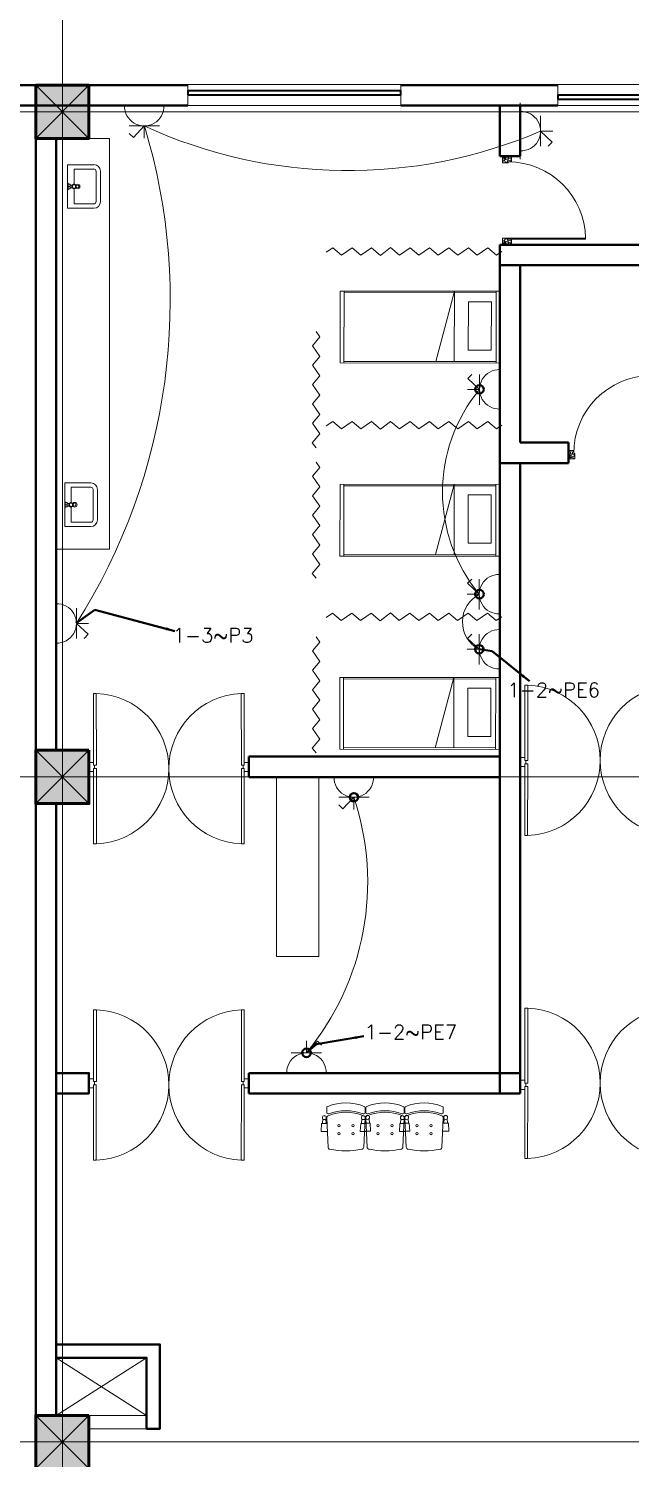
# Model space of a CAD drawing. Header units: millimetres. Extents: x 2402294 to 3337895, y 3394997 to 3969149.
# Drawn here: x 2529930 to 2536710, y 3828461 to 3844585 of the extents above; entities that cross this region are included whole.
import ezdxf

# ---------------------------------------------------------------- set-up
doc = ezdxf.new("R2010")
doc.units = ezdxf.units.MM
doc.header["$MEASUREMENT"] = 0
doc.linetypes.add('CENTER', pattern=[2, 1.25, -0.25, 0.25, -0.25])
doc.linetypes.add('DASHED', pattern=[0.75, 0.5, -0.25])
for name, color, linetype, lineweight in [('0newfurnture', 30, 'Continuous', 15), ('centreline', 52, 'CENTER', 5), ('Column-0.5', 14, 'Continuous', 50), ('door', 41, 'Continuous', 5), ('Door Opening-0.09', 253, 'Continuous', 9), ('Furniture Hospital-0.09', 44, 'Continuous', 9), ('Hatch', 9, 'Continuous', 9), ('hidden lines', 205, 'DASHED', 5), ('Power Sockets City supply', 141, 'Continuous', 13), ('Sill Level', 140, 'Continuous', 20), ('WALL 0.2', 7, 'Continuous', 20), ('wall 0.4', 7, 'Continuous', 40), ('WINDOW', 152, 'Continuous', 30), ('Windows Plan', 152, 'Continuous', 35)]:
    doc.layers.add(name, color=color, linetype=linetype, lineweight=lineweight)
doc.layers.add('Wires', color=1, linetype='Continuous')
doc.styles.add('romans', font='romans.shx')
doc.styles.get("Standard").update_dxf_attribs({"font": 'arial.ttf'})
doc.linetypes.add('ZIGZAG', pattern='A,0.0001,-0.2,[131,ltypeshp.shx,S=0.2,R=0,X=-0.2,Y=0],-0.4,[131,ltypeshp.shx,S=0.2,R=180,X=0.2,Y=0],-0.2', length=0.8001)
doc.dimstyles.get("Standard").update_dxf_attribs({"dimtxt": 500, "dimasz": 100, "dimexe": 100, "dimexo": 200, "dimgap": 0.09, "dimtad": 0, "dimtoh": 1, "dimdec": 0, "dimzin": 0, "dimdsep": 46, "dimtxsty": 'Standard', "dimblk": 'DOT', "dimcen": 0, "dimclrd": 256, "dimclre": 256, "dimclrt": 256, "dimadec": 0, "dimazin": 0, "dimtfac": 1, "dimtdec": 0, "dimtofl": 0, "dimtmove": 0, "dimatfit": 3, "dimfxl": 1, "dimtolj": 1, "dimtzin": 0, "dimlwd": -1, "dimlwe": -1, "dimarcsym": 1})

# ---------------------------------------------------------------- blocks, each defined once
blk = doc.blocks.new('2ft column')
at = {"layer": 'Hatch', "ltscale": 5}
h = blk.add_hatch(color=256, dxfattribs=at)
h.dxf.hatch_style = 1
h.paths.add_polyline_path([(2207385, 4176559), (2207985, 4176559), (2207985, 4175959), (2207385, 4175959)])
at = {"layer": 'Column-0.5', "ltscale": 5}
blk.add_lwpolyline([(2207385, 4176559), (2207985, 4176559), (2207985, 4175959), (2207385, 4175959)], close=True, dxfattribs=at)
at = {"layer": 'Defpoints', "ltscale": 5}
for points in [[(2207985, 4176559), (2207385, 4175959)], [(2207985, 4175959), (2207385, 4176559)]]:
    blk.add_lwpolyline(points, dxfattribs=at)
blk = doc.blocks.new('main grid')
at = {"layer": 'centreline', "ltscale": 5}
for p, q in [((2542161, 4018930), (2542161, 3976624)), ((2559988, 4011172), (2515645, 4011172)), ((2559988, 4003672), (2515645, 4003672)), ((2559388, 3996172), (2515045, 3996172)), ((2559988, 3996172), (2515645, 3996172))]:
    blk.add_line(p, q, dxfattribs=at)
at = {"layer": 'Hatch', "xscale": -1}
for p in [(4749846, -165087), (4749846, -172587), (4749846, -180087)]:
    blk.add_blockref('2ft column', p, dxfattribs=at)
blk = doc.blocks.new('MAIN DOOR')
at = {"layer": 'door', "ltscale": 1000}
for points in [[(2313.47, 188.53), (2347.4, 188.53), (2347.4, 187.28), (2313.47, 187.28)], [(2381.32, 188.53), (2348.88, 188.53), (2348.88, 187.28), (2381.32, 187.28)]]:
    blk.add_lwpolyline(points, close=True, dxfattribs=at)
for points in [[(2346.08, 190.6), (2346.08, 188.53)], [(2348.88, 188.12), (2347.4, 188.12), (2347.4, 188.53), (2346.08, 188.53), (2346.08, 190.6), (2350.2, 190.6)], [(2347.4, 188.12), (2348.88, 188.12), (2348.88, 188.53), (2350.2, 188.53), (2350.2, 190.6), (2346.08, 190.6)], [(2350.2, 190.6), (2350.2, 188.53)], [(2313.41, 120.66), (2347.33, 120.66), (2347.33, 121.91), (2313.41, 121.91), (2313.41, 120.66)], [(2348.82, 121.07), (2347.33, 121.07), (2347.33, 120.66), (2346.01, 120.66), (2346.01, 118.6), (2350.14, 118.6)], [(2347.33, 121.07), (2348.82, 121.07), (2348.82, 120.66), (2350.14, 120.66), (2350.14, 118.6), (2346.01, 118.6)], [(2346.01, 118.6), (2346.01, 120.66)], [(2381.26, 120.66), (2348.82, 120.66), (2348.82, 121.91), (2381.26, 121.91), (2381.26, 120.66)], [(2350.14, 118.6), (2350.14, 120.66)]]:
    blk.add_lwpolyline(points, dxfattribs=at)
at = {"layer": 'Door Opening-0.09', "ltscale": 1000}
for centre, radius, start, end in [((2347.4, 188.53), 33.94, 182.11678, 357.88255), ((2347.33, 120.66), 33.95, 2.11669, 177.88264)]:
    blk.add_arc(centre, radius, start, end, dxfattribs=at)
at = {"layer": 'WINDOW', "ltscale": 5}
blk.add_line((2350.14, 190.6), (2350.14, 190.6), dxfattribs=at)
blk = doc.blocks.new('BED')
at = {"layer": 'Furniture Hospital-0.09'}
for p, q in [((-2.12, 0.475), (-2.12, -0.475)), ((-2.12, -0.475), (-2.12, 0.475)), ((-0.008, 0.475), (-2.12, 0.475)), ((-2.07, 0.475), (-2.07, -0.475)), ((-0.058, 0.455), (-2.07, 0.455)), ((-0.855, -0.455), (-0.61, 0.475)), ((-0.61, 0.475), (-0.61, -0.455)), ((-0.058, -0.475), (-0.058, 0.475)), ((-0.008, -0.475), (-0.008, 0.475)), ((-0.425, 0.336), (-0.426, -0.303)), ((-0.425, 0.336), (-0.121, 0.336)), ((-0.121, -0.303), (-0.121, 0.336)), ((-0.426, -0.303), (-0.121, -0.303)), ((-2.12, -0.475), (-0.008, -0.475)), ((-2.07, -0.455), (-0.058, -0.455))]:
    blk.add_line(p, q, dxfattribs=at)
blk = doc.blocks.new('d1')
at = {"layer": 'door'}
for p, q in [((2442.75, 10745.72), (2408.32, 10745.72)), ((2442.75, 10746.15), (2408.33, 10746.15)), ((2408.33, 10746.15), (2408.33, 10745.72))]:
    blk.add_line(p, q, dxfattribs=at)
at = {"layer": 'door', "ltscale": 80}
for points in [[(2445, 10779.7), (2445, 10781.99), (2444.56, 10781.99), (2444.56, 10782.43), (2441.8, 10782.43), (2441.8, 10781.99), (2441.36, 10781.99), (2441.36, 10780.14), (2442.75, 10780.14), (2442.75, 10779.7)], [(2445, 10746.15), (2445, 10743.87), (2444.56, 10743.87), (2444.56, 10743.43), (2441.8, 10743.43), (2441.8, 10743.87), (2441.36, 10743.87), (2441.36, 10745.72), (2442.75, 10745.72), (2442.75, 10746.15)]]:
    blk.add_lwpolyline(points, close=True, dxfattribs=at)
at = {"layer": 'Door Opening-0.09', "ltscale": 80}
blk.add_arc((2442.75, 10745.72), 34.42, 90, 179.27403, dxfattribs=at)
at = {"layer": 'hidden lines'}
for centre, radius, start, end in [((2441.64, 10791.37), 9.82, 268.39858, 287.31577), ((2441.38, 10784.76), 4.22, 269.78991, 318.96751), ((2444.33, 10781.34), 2.81, 166.46517, 205.18019), ((2445.01, 10781.68), 2.48, 162.46714, 233.24176), ((2441.57, 10782.05), 3, 308.46813, 358.9527), ((2445.46, 10782.07), 1.81, 168.64751, 255.23191), ((2441.64, 10734.49), 9.82, 72.68423, 91.60142), ((2441.38, 10741.1), 4.22, 41.03249, 90.21009), ((2444.33, 10744.52), 2.81, 154.81981, 193.53483), ((2445.01, 10744.18), 2.48, 126.75824, 197.53286), ((2441.57, 10743.81), 3, 1.0473, 51.53187), ((2445.46, 10743.79), 1.81, 104.76809, 191.35249)]:
    blk.add_arc(centre, radius, start, end, dxfattribs=at)
blk = doc.blocks.new("door 3'3")
at = {"layer": 'door'}
for p, q in [((82769.36, -31237.4), (82769.36, -31203.37)), ((82769.84, -31203.37), (82769.36, -31203.37)), ((82769.84, -31237.4), (82769.84, -31203.37))]:
    blk.add_line(p, q, dxfattribs=at)
at = {"layer": 'door', "ltscale": 80}
for points in [[(82769.84, -31239.84), (82767.36, -31239.84), (82767.36, -31239.37), (82766.88, -31239.37), (82766.88, -31236.38), (82767.36, -31236.38), (82767.36, -31235.91), (82769.36, -31235.91), (82769.36, -31237.4), (82769.84, -31237.4)], [(82802.93, -31239.84), (82805.41, -31239.84), (82805.41, -31239.37), (82805.88, -31239.37), (82805.88, -31236.38), (82805.41, -31236.38), (82805.41, -31235.91), (82803.4, -31235.91), (82803.4, -31237.4), (82802.93, -31237.4)]]:
    blk.add_lwpolyline(points, close=True, dxfattribs=at)
blk.add_arc((82769.36, -31237.4), 34.04, 0, 89.20471, dxfattribs=at)
at = {"layer": 'Hatch'}
for centre, radius, start, end in [((82767.7, -31239.85), 2.68, 36.75824, 107.53286), ((82767.27, -31240.34), 1.96, 14.76809, 101.35249), ((82768.07, -31239.12), 3.04, 64.81981, 103.53483), ((82757.2, -31236.2), 10.64, 342.68423, 1.60142), ((82764.36, -31235.92), 4.57, 311.03249, 0.21009), ((82767.3, -31236.13), 3.25, 271.0473, 321.53187), ((82805.07, -31239.85), 2.68, 72.46714, 143.24176), ((82805.47, -31236.13), 3.25, 218.46813, 268.9527), ((82804.7, -31239.12), 3.04, 76.46517, 115.18019), ((82805.49, -31240.34), 1.96, 78.64751, 165.23191), ((82808.41, -31235.92), 4.57, 179.78991, 228.96751), ((82815.57, -31236.2), 10.64, 178.39858, 197.31577)]:
    blk.add_arc(centre, radius, start, end, dxfattribs=at)
blk = doc.blocks.new('TAP')
at = {"layer": 'Furniture Hospital-0.09', "linetype": 'Continuous'}
for p, q in [((0, 38), (0, -38)), ((5, 38), (0, 38)), ((5, 38), (5, -38)), ((30, 25), (5, 25)), ((30, 0), (5, 0)), ((30, 25), (30, -25)), ((56, 16), (30, 16)), ((51, 7), (48, 8)), ((59, 19), (57, 22)), ((73, 24), (73, 27)), ((88, 20), (89, 22)), ((97, 15), (125, 12)), ((97, 8), (100, 9)), ((5, -38), (0, -38)), ((30, -25), (5, -25)), ((56, -16), (30, -16)), ((51, -8), (48, -9)), ((60, -20), (58, -22)), ((74, -24), (74, -27)), ((88, -19), (90, -22)), ((97, -7), (100, -8)), ((97, -15), (125, -12))]:
    blk.add_line(p, q, dxfattribs=at)
for radius in [21.2, 19.7]:
    blk.add_circle((74, 0), radius, dxfattribs=at)
for centre, radius, start, end in [((74, 0), 27.2, 163.0512, 199.0512), ((74, 0), 24.2, 127.0512, 163.0512), ((74, 0), 27.2, 91.0512, 127.0512), ((74, 0), 24.2, 55.0512, 91.0512), ((74, 0), 27.2, 19.0512, 55.0512), ((74, 0), 24.2, 343.0512, 19.0512), ((95, 0), 32.6, 337.45, 22.55), ((74, 0), 24.2, 199.0512, 235.0512), ((74, 0), 27.2, 235.0512, 271.0512), ((74, 0), 24.2, 271.0512, 307.0512), ((74, 0), 27.2, 307.0512, 343.0512)]:
    blk.add_arc(centre, radius, start, end, dxfattribs=at)
blk = doc.blocks.new('bazin')
at = {"layer": '0newfurnture', "ltscale": 5}
for p, q in [((2434577, 4011590), (2435069, 4011590)), ((2434577, 4011295), (2434577, 4011590)), ((2434626, 4011295), (2434626, 4011516)), ((2434626, 4011516), (2434799, 4011516)), ((2434847, 4011516), (2435020, 4011516)), ((2435020, 4011516), (2435020, 4011295)), ((2435069, 4011590), (2435069, 4011295)), ((2434996, 4011270), (2434651, 4011270)), ((2434996, 4011221), (2434651, 4011221))]:
    blk.add_line(p, q, dxfattribs=at)
blk.add_circle((2434823, 4011477), 25.6, dxfattribs=at)
for centre, radius, start, end in [((2434651, 4011295), 73.8, 180, 270), ((2434651, 4011295), 24.6, 180, 270), ((2434996, 4011295), 73.8, 270, 0), ((2434996, 4011295), 24.6, 270, 0)]:
    blk.add_arc(centre, radius, start, end, dxfattribs=at)
at = {"layer": '0newfurnture', "ltscale": 5, "xscale": 0.9842520018725999, "yscale": 0.9842520018725999, "zscale": 0.9842520018725999, "rotation": 270}
blk.add_blockref('TAP', (2434823, 4011590), dxfattribs=at)
blk = doc.blocks.new('BANCAS')
at = {"layer": 'Furniture Hospital-0.09'}
for p, q in [((-0.236, -0.247), (-0.314, -0.247)), ((-0.309, -0.347), (-0.314, -0.247)), ((-0.241, -0.347), (-0.309, -0.347)), ((-0.294, -0.405), (-0.3, -0.347)), ((-0.256, -0.405), (-0.25, -0.347)), ((0.314, -0.25), (0.236, -0.25)), ((0.309, -0.35), (0.241, -0.35)), ((0.256, -0.409), (0.25, -0.35)), ((0.294, -0.409), (0.3, -0.35)), ((0.309, -0.35), (0.314, -0.25))]:
    blk.add_line(p, q, dxfattribs=at)
blk.add_lwpolyline([(0.227, -0.048, 0.346546), (0.203, -0.019, 0.095695), (-0.203, -0.019, 0.346546), (-0.227, -0.048), (-0.244, -0.417, 0.318973), (-0.225, -0.447, 0.193005), (0.225, -0.447, 0.318973), (0.244, -0.417)], format="xyb", close=True, dxfattribs=at)
blk.add_lwpolyline([(-0.245, -0.522), (-0.245, -0.489, -0.522832), (-0.218, -0.471, 0.18), (0.218, -0.471, -0.522832), (0.245, -0.489), (0.245, -0.547, -0.306573), (0.232, -0.565, -0.192782), (-0.232, -0.565, -0.306573), (-0.245, -0.547), (-0.245, -0.504)], format="xyb", dxfattribs=at)
for centre, radius in [((-0.09, -0.22), 0.015), ((-0.09, -0.32), 0.015), ((0.09, -0.22), 0.015), ((0.09, -0.32), 0.015), ((-0.275, -0.422), 0.025), ((0.275, -0.425), 0.025)]:
    blk.add_circle(centre, radius, dxfattribs=at)
blk = doc.blocks.new('A$C72AE6952')
at = {"ltscale": 20, "xscale": 800, "yscale": 800, "zscale": 800, "row_count": 1, "column_count": 3, "row_spacing": 0, "column_spacing": 440.0000000000001}
blk.add_blockref('BANCAS', (-440, 0), dxfattribs=at)
blk = doc.blocks.new('w1')
at = {"layer": 'Sill Level'}
blk.add_lwpolyline([(2460641, 3827503), (2460641, 3825103), (2460401, 3825103), (2460401, 3827503)], close=True, dxfattribs=at)
at = {"layer": 'Windows Plan'}
blk.add_lwpolyline([(2460521, 3825103), (2460521, 3827503), (2460473, 3827503), (2460473, 3825103)], close=True, dxfattribs=at)
blk = doc.blocks.new('v1')
at = {"layer": 'Sill Level'}
blk.add_lwpolyline([(2446591, 3818940), (2447591, 3818940), (2447591, 3818700), (2446591, 3818700)], close=True, dxfattribs=at)
at = {"layer": 'Windows Plan'}
blk.add_lwpolyline([(2447591, 3818820), (2446591, 3818820), (2446591, 3818772), (2447591, 3818772)], close=True, dxfattribs=at)
blk = doc.blocks.new('15A N soc')
at = {"layer": 'Power Sockets City supply', "color": 244, "lineweight": 13, "true_color": 0x991b1e}
for p, q in [((52222.6282, 99516.2064), (52222.4926, 99516.2064)), ((52222.5612, 99516.2064), (52222.5611, 99516.2603)), ((52222.5612, 99516.2064), (52222.6099, 99516.2585)), ((52222.6099, 99516.2585), (52222.6282, 99516.2401)), ((52222.4338, 99516.1156), (52222.6863, 99516.1156))]:
    blk.add_line(p, q, dxfattribs=at)
blk.add_arc((52222.5612, 99516.1182), 0.0881, 358.32, 181.68, dxfattribs=at)
blk = doc.blocks.new('_Dot')
at = {"color": 0, "linetype": 'ByBlock', "lineweight": -2}
blk.add_line((-0.5, 0), (-1, 0), dxfattribs=at)
at = {"color": 0, "linetype": 'ByBlock', "lineweight": -3, "const_width": 0.5}
blk.add_lwpolyline([(-0.25, 0, 1), (0.25, 0, 1)], format="xyb", close=True, dxfattribs=at)

msp = doc.modelspace()

# ---------------------------------------------------------------- linework, layer by layer
at = {"layer": '0newfurnture', "ltscale": 5}
msp.add_lwpolyline([(2530239.8, 3838716.2), (2530239.8, 3843346.2), (2530839.8, 3843346.2), (2530839.8, 3838716.2)], close=True, dxfattribs=at)
at = {"layer": 'Furniture Hospital-0.09'}
msp.add_lwpolyline([(2532722.2, 3836145.1), (2533199.5, 3836145.1), (2533199.5, 3834122), (2532722.2, 3834122)], close=True, dxfattribs=at)
at = {"layer": 'Hatch', "ltscale": 5}
for points in [[(2531259.8, 3829596.2), (2530239.8, 3828946.2)], [(2530239.8, 3829596.2), (2531259.8, 3828946.2)]]:
    msp.add_lwpolyline(points, dxfattribs=at)
at = {"layer": 'WALL 0.2', "ltscale": 5}
for points in [[(2530609.8, 3828946.2), (2531259.8, 3828946.2)], [(2530609.8, 3828796.2), (2531259.8, 3828796.2)]]:
    msp.add_lwpolyline(points, dxfattribs=at)
at = {"layer": 'wall 0.4', "ltscale": 5}
for p, q in [((2528959.5, 3843946.2), (2531724.9, 3843946.2)), ((2530609.8, 3843946.2), (2531724.9, 3843946.2)), ((2534124.9, 3843946.2), (2535891.9, 3843946.2)), ((2534124.9, 3843946.2), (2535469.8, 3843946.2)), ((2528959.5, 3843716.2), (2531724.9, 3843716.2)), ((2534124.9, 3843716.2), (2535891.9, 3843716.2)), ((2535240.3, 3843146.1), (2535239.8, 3843716.2)), ((2535469.8, 3843716.2), (2535469.8, 3843146.1)), ((2530009.8, 3843346.2), (2530009.8, 3836446.2)), ((2530239.8, 3843346.2), (2530239.8, 3836446.2)), ((2530239.8, 3843346.2), (2530239.8, 3837716.2)), ((2535469.8, 3842146.2), (2535239.8, 3842146.2)), ((2535239.8, 3841916.2), (2535239.8, 3842146.2)), ((2535239.8, 3839686.2), (2535239.8, 3841916.2)), ((2535239.8, 3841916.2), (2535469.8, 3841916.2)), ((2540033.9, 3841916.2), (2535239.8, 3841916.2)), ((2535469.8, 3841916.2), (2535469.8, 3839916.2)), ((2535469.8, 3839916.2), (2536012.6, 3839916.2)), ((2535239.8, 3839516.2), (2535239.8, 3839686.2)), ((2535239.8, 3839686.2), (2535469.8, 3839686.2)), ((2536012.6, 3839686.2), (2535239.8, 3839686.2)), ((2535469.8, 3839686.2), (2535469.8, 3832576.2)), ((2535239.8, 3832576.2), (2535239.8, 3839516.2)), ((2530239.8, 3837486.2), (2530239.8, 3836446.2)), ((2535239.8, 3836375.1), (2532409.9, 3836375.1)), ((2532409.9, 3836145.1), (2532409.9, 3836375.1)), ((2532409.9, 3836145.1), (2535239.8, 3836145.1)), ((2530009.8, 3828946.2), (2530009.8, 3835846.2)), ((2530239.8, 3828946.2), (2530239.8, 3835846.2)), ((2532409.9, 3832806.2), (2532409.9, 3832576.2))]:
    msp.add_line(p, q, dxfattribs=at)
for points in [[(2530009.8, 3843346.2), (2530009.8, 3836446.2)], [(2535239.8, 3843146.1), (2535469.8, 3843146.1)], [(2535469.8, 3842146.2), (2540263.9, 3842146.2), (2540263.9, 3841916.2)], [(2536012.6, 3839685.6), (2536012.6, 3839916.2)], [(2530239.8, 3832576.2), (2530609.9, 3832576.2), (2530609.9, 3832806.2), (2530239.8, 3832806.2)], [(2535469.8, 3832806.2), (2532409.9, 3832806.2)], [(2535469.8, 3832576.2), (2532409.9, 3832576.2)], [(2530239.8, 3829596.2), (2531259.8, 3829596.2), (2531259.8, 3828796.2), (2531409.8, 3828796.2), (2531409.8, 3829746.2), (2530239.8, 3829746.2)]]:
    msp.add_lwpolyline(points, dxfattribs=at)
at = {"layer": 'wall 0.4', "color": 3, "ltscale": 5}
for centre in [(2535009.8, 3840516.9), (2535009.8, 3838206.9), (2535007.1, 3837585.4), (2533595.6, 3835916.2), (2533060.4, 3833035.1)]:
    msp.add_circle(centre, 47.6, dxfattribs=at)
at = {"layer": 'WINDOW', "linetype": 'ZIGZAG', "lineweight": 20, "ltscale": 0.5}
for points in [[(2533283.2, 3842062.5), (2533355.5, 3842112.6), (2533454.1, 3842029.6), (2533573.9, 3842112.6), (2533672.5, 3842029.6), (2533792.3, 3842112.6), (2533893.4, 3842027.5), (2534008.2, 3842114.6), (2534109.2, 3842029.6), (2534229, 3842112.6), (2534327.6, 3842029.6), (2534447.4, 3842112.6), (2534546, 3842029.6), (2534665.8, 3842112.6), (2534764.4, 3842029.6), (2534884.2, 3842112.6), (2534982.8, 3842029.6), (2535102.6, 3842112.6), (2535201.1, 3842029.6), (2535262.6, 3842072.2)], [(2533168.6, 3839858.5), (2533126.2, 3839914.4), (2533211.2, 3840015.4), (2533128.2, 3840135.2), (2533211.2, 3840233.8), (2533128.2, 3840353.6), (2533211.2, 3840452.1), (2533128.2, 3840571.9), (2533211.2, 3840670.5), (2533128.2, 3840790.3), (2533211.2, 3840888.9), (2533128.2, 3841008.7), (2533211.2, 3841107.3), (2533168.6, 3841168.8)], [(2533283.2, 3840103.9), (2533355.5, 3840154), (2533454.1, 3840071), (2533573.9, 3840154), (2533672.5, 3840071), (2533792.3, 3840154), (2533893.4, 3840068.9), (2534008.2, 3840156), (2534109.2, 3840071), (2534229, 3840154), (2534327.6, 3840071), (2534447.4, 3840154), (2534546, 3840071), (2534665.8, 3840154), (2534764.4, 3840071), (2534884.2, 3840154), (2534982.8, 3840071), (2535102.6, 3840154), (2535201.1, 3840071), (2535262.6, 3840113.6)], [(2533168.6, 3838386), (2533126.2, 3838441.9), (2533211.2, 3838542.9), (2533128.2, 3838662.7), (2533211.2, 3838761.3), (2533128.2, 3838881.1), (2533211.2, 3838979.6), (2533128.2, 3839099.4), (2533211.2, 3839198), (2533128.2, 3839317.8), (2533211.2, 3839416.4), (2533128.2, 3839536.2), (2533211.2, 3839634.8), (2533168.6, 3839696.3)], [(2533280.5, 3837943), (2533352.8, 3837993), (2533451.4, 3837910.1), (2533571.2, 3837993), (2533669.7, 3837910.1), (2533789.5, 3837993), (2533890.7, 3837907.9), (2534005.5, 3837995.1), (2534106.5, 3837910.1), (2534226.3, 3837993), (2534324.9, 3837910.1), (2534444.7, 3837993), (2534543.3, 3837910.1), (2534663.1, 3837993), (2534761.7, 3837910.1), (2534881.5, 3837993), (2534980, 3837910.1), (2535099.8, 3837993), (2535198.4, 3837910.1), (2535259.9, 3837952.7)], [(2533168.6, 3836416.3), (2533126.2, 3836472.2), (2533211.2, 3836573.2), (2533128.2, 3836693), (2533211.2, 3836791.6), (2533128.2, 3836911.4), (2533211.2, 3837010), (2533128.2, 3837129.8), (2533211.2, 3837228.4), (2533128.2, 3837348.2), (2533211.2, 3837446.8), (2533128.2, 3837566.6), (2533211.2, 3837665.1), (2533168.6, 3837726.6)]]:
    msp.add_lwpolyline(points, dxfattribs=at)
at = {"layer": 'Wires', "color": 2, "lineweight": 9}
for centre, radius, start, end in [((2524721.5, 3841520.4), 6803.7, 327.64336, 16.80331), ((2533532, 3848478.7), 5495.6, 245.26548, 293.21981)]:
    msp.add_arc(centre, radius, start, end, dxfattribs=at)
at = {"layer": 'Wires', "color": 5, "lineweight": 9}
for centre, radius, start, end in [((2536403.9, 3839359.2), 1810.8, 140.34232, 219.52184), ((2535164.9, 3837895.5), 347.9, 116.47639, 243.01918), ((2530736.4, 3834956.7), 3013.9, 320.38967, 18.56298)]:
    msp.add_arc(centre, radius, start, end, dxfattribs=at)

# ---------------------------------------------------------------- block references
at = {"layer": '0newfurnture', "rotation": 90}
for p in [(6541959.1, 1407981.4), (6541926.4, 1404392.5)]:
    msp.add_blockref('bazin', p, dxfattribs=at)
at = {"layer": 'Door Opening-0.09'}
for name, p, xscale, yscale, zscale, rotation in [("door 3'3", (3335201.7, 1719507.4), -25.64102901525867, 25.64102901525867, 25.64102901525867, 269.970605998087), ('d1', (2812448.7, 3902587.3), -25.64102998076803, 25.64102998076803, 25.64102998076803, 90.03333511425912), ('MAIN DOOR', (2540285.1, 3895012.9), -24.99999476308163, 24.99999476308163, 24.99999476308163, 89.95085157849962), ('MAIN DOOR', (2535425.7, 3777559.4), 24.99999476308163, 24.99999476308163, 24.99999476308163, 90.04973591480129), ('MAIN DOOR', (2527594, 3773991.9), -24.99999476308163, 24.99999476308163, 24.99999476308163, 269.9502640851987), ('MAIN DOOR', (2540285.1, 3891372.9), -24.99999476308163, 24.99999476308163, 24.99999476308163, 89.95085157849962)]:
    msp.add_blockref(name, p, dxfattribs=dict(at, xscale=xscale, yscale=yscale, zscale=zscale, rotation=rotation))
at = {"layer": 'Furniture Hospital-0.09'}
for name, p, xscale, yscale, zscale, rotation in [('BED', (2535246.4, 3841217.5), 851.8518518849082, 851.8518518849082, 851.8518518849082, 359.928029514683), ('BED', (2535243.7, 3839039.5), 851.8518518849082, 851.8518518849082, 851.8518518849082, 359.928029514683), ('BED', (2535241, 3836861.5), 851.8518518849082, 851.8518518849082, 851.8518518849082, 359.928029514683), ('A$C72AE6952', (2533992.5, 3831929.9), -1.107692350907673, 1.107692350907673, 1.107692306891935, 180)]:
    msp.add_blockref(name, p, dxfattribs=dict(at, xscale=xscale, yscale=yscale, zscale=zscale, rotation=rotation))
at = {"layer": 'Power Sockets City supply', "lineweight": 0, "xscale": 2523.339306174504, "yscale": 2523.339306174504, "zscale": 2523.339306174504}
for p, rotation in [((134306473.9, 254956642.3), 180), ((-248577456.4, 135618669.5), 270.0000000000001), ((253648164.9, -127934724.4), 90), ((253648162.2, -127937034.4), 90), ((-248582686.4, 135613118.4), 270.0000000000001), ((253648162.2, -127937655.9), 90), ((134308834.9, 254949071.3), 180)]:
    msp.add_blockref('15A N soc', p, dxfattribs=dict(at, rotation=rotation))
msp.add_blockref('15A N soc', (-129242180.9, -247280120), dxfattribs=at)
at = {"layer": 'wall 0.4'}
for name, p in [('main grid', (-11851, -167525.7)), ('v1', (89300.5, 25015.9))]:
    msp.add_blockref(name, p, dxfattribs=at)
at = {"layer": 'wall 0.4', "rotation": 270}
msp.add_blockref('w1', (-1293378, 6304357.2), dxfattribs=at)

# ---------------------------------------------------------------- texts
at = {"layer": 'wall 0.4', "color": 5, "ltscale": 5, "style": 'romans'}
for s, p in [('1-2~PE6', (2535323.6, 3837046.6)), ('1-2~PE7', (2533715, 3833188))]:
    msp.add_text(s, height=162.3, dxfattribs=at).set_placement(p)
at = {"layer": 'Wires', "color": 2, "lineweight": 9, "style": 'romans'}
msp.add_text('1-3~P3', height=162.3, dxfattribs=at).set_placement((2531552.5, 3837662))

# ---------------------------------------------------------------- leaders
at = {"layer": 'wall 0.4', "ltscale": 5}
for points, override in [([(2531578.7, 3837791.2), (2530675.2, 3838032.2), (2530467.1, 3837878.2)], {"dimgap": 0.09, "dimtad": 0, "dimfxl": 500, "dimfxlon": 1}), ([(2535573.9, 3837224.3), (2535152.8, 3837562.6), (2535007.1, 3837585.4)], {"dimfxl": 500, "dimfxlon": 1}), ([(2533706.6, 3833221.9), (2533174.2, 3833131.1), (2533060.4, 3833037.2)], {"dimfxl": 500, "dimfxlon": 1})]:
    msp.add_leader(points, dimstyle='Standard', override=override, dxfattribs=at)

doc.saveas('drawing.dxf')
